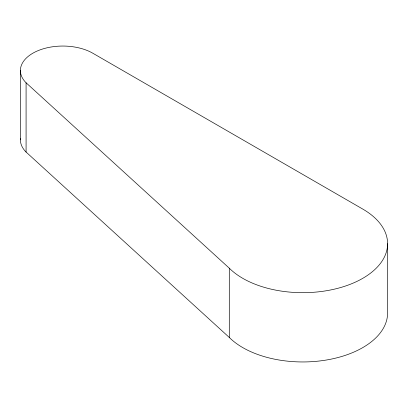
<?xml version="1.0" encoding="UTF-8"?>
<svg xmlns="http://www.w3.org/2000/svg" width="408" height="408" viewBox="0 0 408 408"><rect width="100%" height="100%" fill="white"/><g stroke="black" fill="none" stroke-linecap="round" stroke-linejoin="round"><path stroke-width="0.61" d="M26.081 82.783L229.296 268.194A84.833 48.98 0 0 0 354.409 282.56A84.833 48.98 0 0 0 362.753 209.069L92.81 53.224A42.417 24.49 0 0 0 36.995 51.112A42.417 24.49 0 0 0 26.081 82.783L26.081 152.051L229.296 337.462A84.833 48.98 0 0 0 324.722 360.284A84.833 48.98 0 0 0 387.6 312.972L387.6 243.704M229.296 268.194L229.296 337.462M20.4 70.538L20.4 139.806M26.081 152.051A42.417 24.49 0 0 1 20.446 138.649"/></g></svg>
